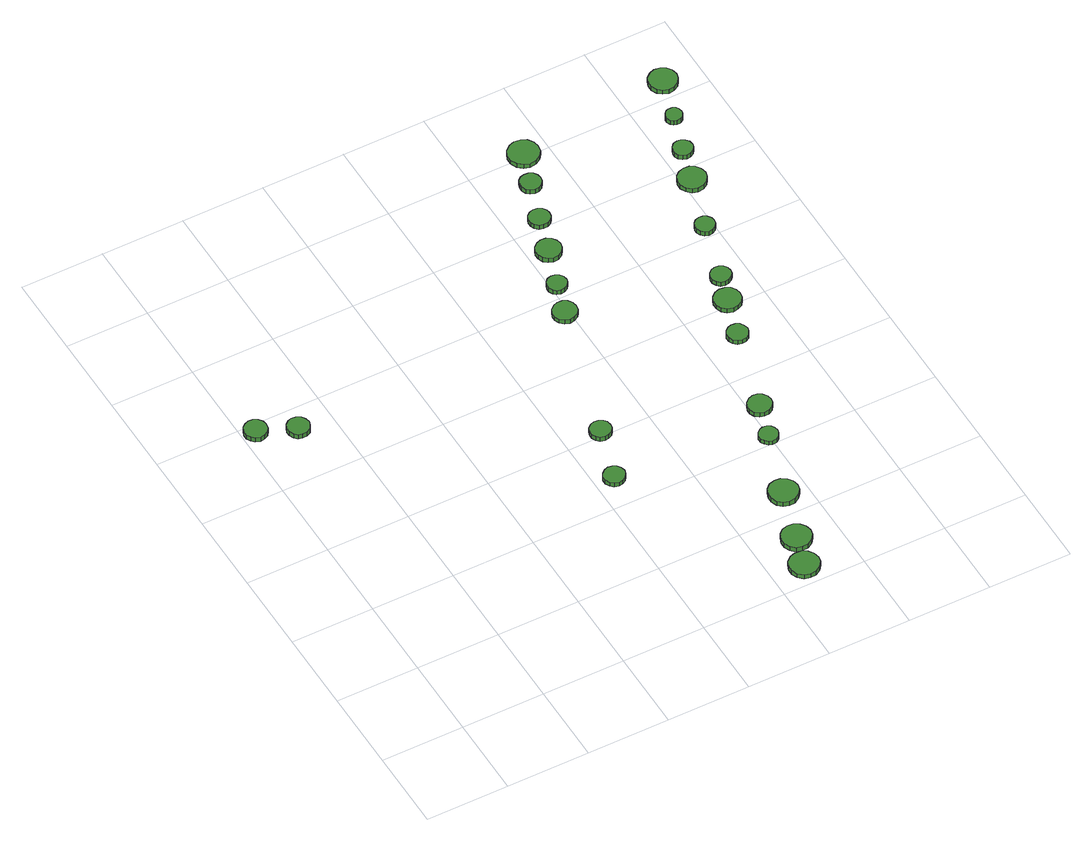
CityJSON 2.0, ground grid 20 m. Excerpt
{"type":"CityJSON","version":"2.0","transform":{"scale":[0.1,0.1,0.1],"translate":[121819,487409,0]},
"CityObjects":{
"tree1":{"type":"SolitaryVegetationObject","attributes":{"function":"something"},"geometry":[{"type":"MultiSurface","lod":"1","boundaries":[[[0,1,2,3,4,5,6,7,8,9,10,11,12,13,14]],[[15,16,17,18,19,20,21,22,23,24,25,26,27,28,29]],[[0,29,28,1]],[[1,28,27,2]],[[2,27,26,3]],[[3,26,25,4]],[[4,25,24,5]],[[5,24,23,6]],[[6,23,22,7]],[[7,22,21,8]],[[8,21,20,9]],[[9,20,19,10]],[[10,19,18,11]],[[11,18,17,12]],[[12,17,16,13]],[[13,16,15,14]],[[14,15,29,0]]]}]},
"tree2":{"type":"SolitaryVegetationObject","attributes":{"function":"something"},"geometry":[{"type":"MultiSurface","lod":"1","boundaries":[[[30,31,32,33,34,35,36,37,38,39,40,41,42,43,44]],[[45,46,47,48,49,50,51,52,53,54,55,56,57,58,59]],[[30,59,58,31]],[[31,58,57,32]],[[32,57,56,33]],[[33,56,55,34]],[[34,55,54,35]],[[35,54,53,36]],[[36,53,52,37]],[[37,52,51,38]],[[38,51,50,39]],[[39,50,49,40]],[[40,49,48,41]],[[41,48,47,42]],[[42,47,46,43]],[[43,46,45,44]],[[44,45,59,30]]]}]},
"tree3":{"type":"SolitaryVegetationObject","attributes":{"function":"something"},"geometry":[{"type":"MultiSurface","lod":"1","boundaries":[[[60,61,62,63,64,65,66,67,68,69,70,71,72,73,74]],[[75,76,77,78,79,80,81,82,83,84,85,86,87,88,89]],[[60,89,88,61]],[[61,88,87,62]],[[62,87,86,63]],[[63,86,85,64]],[[64,85,84,65]],[[65,84,83,66]],[[66,83,82,67]],[[67,82,81,68]],[[68,81,80,69]],[[69,80,79,70]],[[70,79,78,71]],[[71,78,77,72]],[[72,77,76,73]],[[73,76,75,74]],[[74,75,89,60]]]}]},
"tree4":{"type":"SolitaryVegetationObject","attributes":{"function":"something"},"geometry":[{"type":"MultiSurface","lod":"1","boundaries":[[[90,91,92,93,94,95,96,97,98,99,100,101,102,103,104]],[[105,106,107,108,109,110,111,112,113,114,115,116,117,118,119]],[[90,119,118,91]],[[91,118,117,92]],[[92,117,116,93]],[[93,116,115,94]],[[94,115,114,95]],[[95,114,113,96]],[[96,113,112,97]],[[97,112,111,98]],[[98,111,110,99]],[[99,110,109,100]],[[100,109,108,101]],[[101,108,107,102]],[[102,107,106,103]],[[103,106,105,104]],[[104,105,119,90]]]}]},
"tree5":{"type":"SolitaryVegetationObject","attributes":{"function":"something"},"geometry":[{"type":"MultiSurface","lod":"1","boundaries":[[[120,121,122,123,124,125,126,127,128,129,130,131,132,133,134]],[[135,136,137,138,139,140,141,142,143,144,145,146,147,148,149]],[[120,149,148,121]],[[121,148,147,122]],[[122,147,146,123]],[[123,146,145,124]],[[124,145,144,125]],[[125,144,143,126]],[[126,143,142,127]],[[127,142,141,128]],[[128,141,140,129]],[[129,140,139,130]],[[130,139,138,131]],[[131,138,137,132]],[[132,137,136,133]],[[133,136,135,134]],[[134,135,149,120]]]}]},
"tree6":{"type":"SolitaryVegetationObject","attributes":{"function":"something"},"geometry":[{"type":"MultiSurface","lod":"1","boundaries":[[[150,151,152,153,154,155,156,157,158,159,160,161,162,163,164]],[[165,166,167,168,169,170,171,172,173,174,175,176,177,178,179]],[[150,179,178,151]],[[151,178,177,152]],[[152,177,176,153]],[[153,176,175,154]],[[154,175,174,155]],[[155,174,173,156]],[[156,173,172,157]],[[157,172,171,158]],[[158,171,170,159]],[[159,170,169,160]],[[160,169,168,161]],[[161,168,167,162]],[[162,167,166,163]],[[163,166,165,164]],[[164,165,179,150]]]}]},
"tree7":{"type":"SolitaryVegetationObject","attributes":{"function":"something"},"geometry":[{"type":"MultiSurface","lod":"1","boundaries":[[[180,181,182,183,184,185,186,187,188,189,190,191,192,193,194]],[[195,196,197,198,199,200,201,202,203,204,205,206,207,208,209]],[[180,209,208,181]],[[181,208,207,182]],[[182,207,206,183]],[[183,206,205,184]],[[184,205,204,185]],[[185,204,203,186]],[[186,203,202,187]],[[187,202,201,188]],[[188,201,200,189]],[[189,200,199,190]],[[190,199,198,191]],[[191,198,197,192]],[[192,197,196,193]],[[193,196,195,194]],[[194,195,209,180]]]}]},
"tree8":{"type":"SolitaryVegetationObject","attributes":{"function":"something"},"geometry":[{"type":"MultiSurface","lod":"1","boundaries":[[[210,211,212,213,214,215,216,217,218,219,220,221,222,223,224]],[[225,226,227,228,229,230,231,232,233,234,235,236,237,238,239]],[[210,239,238,211]],[[211,238,237,212]],[[212,237,236,213]],[[213,236,235,214]],[[214,235,234,215]],[[215,234,233,216]],[[216,233,232,217]],[[217,232,231,218]],[[218,231,230,219]],[[219,230,229,220]],[[220,229,228,221]],[[221,228,227,222]],[[222,227,226,223]],[[223,226,225,224]],[[224,225,239,210]]]}]},
"tree9":{"type":"SolitaryVegetationObject","attributes":{"function":"something"},"geometry":[{"type":"MultiSurface","lod":"1","boundaries":[[[240,241,242,243,244,245,246,247,248,249,250,251,252,253,254]],[[255,256,257,258,259,260,261,262,263,264,265,266,267,268,269]],[[240,269,268,241]],[[241,268,267,242]],[[242,267,266,243]],[[243,266,265,244]],[[244,265,264,245]],[[245,264,263,246]],[[246,263,262,247]],[[247,262,261,248]],[[248,261,260,249]],[[249,260,259,250]],[[250,259,258,251]],[[251,258,257,252]],[[252,257,256,253]],[[253,256,255,254]],[[254,255,269,240]]]}]},
"tree10":{"type":"SolitaryVegetationObject","attributes":{"function":"something"},"geometry":[{"type":"MultiSurface","lod":"1","boundaries":[[[270,271,272,273,274,275,276,277,278,279,280,281,282,283,284]],[[285,286,287,288,289,290,291,292,293,294,295,296,297,298,299]],[[270,299,298,271]],[[271,298,297,272]],[[272,297,296,273]],[[273,296,295,274]],[[274,295,294,275]],[[275,294,293,276]],[[276,293,292,277]],[[277,292,291,278]],[[278,291,290,279]],[[279,290,289,280]],[[280,289,288,281]],[[281,288,287,282]],[[282,287,286,283]],[[283,286,285,284]],[[284,285,299,270]]]}]},
"tree11":{"type":"SolitaryVegetationObject","attributes":{"function":"something"},"geometry":[{"type":"MultiSurface","lod":"1","boundaries":[[[300,301,302,303,304,305,306,307,308,309,310,311,312,313,314]],[[315,316,317,318,319,320,321,322,323,324,325,326,327,328,329]],[[300,329,328,301]],[[301,328,327,302]],[[302,327,326,303]],[[303,326,325,304]],[[304,325,324,305]],[[305,324,323,306]],[[306,323,322,307]],[[307,322,321,308]],[[308,321,320,309]],[[309,320,319,310]],[[310,319,318,311]],[[311,318,317,312]],[[312,317,316,313]],[[313,316,315,314]],[[314,315,329,300]]]}]},
"tree12":{"type":"SolitaryVegetationObject","attributes":{"function":"something"},"geometry":[{"type":"MultiSurface","lod":"1","boundaries":[[[330,331,332,333,334,335,336,337,338,339,340,341,342,343,344]],[[345,346,347,348,349,350,351,352,353,354,355,356,357,358,359]],[[330,359,358,331]],[[331,358,357,332]],[[332,357,356,333]],[[333,356,355,334]],[[334,355,354,335]],[[335,354,353,336]],[[336,353,352,337]],[[337,352,351,338]],[[338,351,350,339]],[[339,350,349,340]],[[340,349,348,341]],[[341,348,347,342]],[[342,347,346,343]],[[343,346,345,344]],[[344,345,359,330]]]}]},
"tree13":{"type":"SolitaryVegetationObject","attributes":{"function":"something"},"geometry":[{"type":"MultiSurface","lod":"1","boundaries":[[[360,361,362,363,364,365,366,367,368,369,370,371,372,373,374]],[[375,376,377,378,379,380,381,382,383,384,385,386,387,388,389]],[[360,389,388,361]],[[361,388,387,362]],[[362,387,386,363]],[[363,386,385,364]],[[364,385,384,365]],[[365,384,383,366]],[[366,383,382,367]],[[367,382,381,368]],[[368,381,380,369]],[[369,380,379,370]],[[370,379,378,371]],[[371,378,377,372]],[[372,377,376,373]],[[373,376,375,374]],[[374,375,389,360]]]}]},
"tree14":{"type":"SolitaryVegetationObject","attributes":{"function":"something"},"geometry":[{"type":"MultiSurface","lod":"1","boundaries":[[[390,391,392,393,394,395,396,397,398,399,400,401,402,403,404]],[[405,406,407,408,409,410,411,412,413,414,415,416,417,418,419]],[[390,419,418,391]],[[391,418,417,392]],[[392,417,416,393]],[[393,416,415,394]],[[394,415,414,395]],[[395,414,413,396]],[[396,413,412,397]],[[397,412,411,398]],[[398,411,410,399]],[[399,410,409,400]],[[400,409,408,401]],[[401,408,407,402]],[[402,407,406,403]],[[403,406,405,404]],[[404,405,419,390]]]}]},
"tree15":{"type":"SolitaryVegetationObject","attributes":{"function":"something"},"geometry":[{"type":"MultiSurface","lod":"1","boundaries":[[[420,421,422,423,424,425,426,427,428,429,430,431,432,433,434]],[[435,436,437,438,439,440,441,442,443,444,445,446,447,448,449]],[[420,449,448,421]],[[421,448,447,422]],[[422,447,446,423]],[[423,446,445,424]],[[424,445,444,425]],[[425,444,443,426]],[[426,443,442,427]],[[427,442,441,428]],[[428,441,440,429]],[[429,440,439,430]],[[430,439,438,431]],[[431,438,437,432]],[[432,437,436,433]],[[433,436,435,434]],[[434,435,449,420]]]}]},
"tree16":{"type":"SolitaryVegetationObject","attributes":{"function":"something"},"geometry":[{"type":"MultiSurface","lod":"1","boundaries":[[[450,451,452,453,454,455,456,457,458,459,460,461,462,463,464]],[[465,466,467,468,469,470,471,472,473,474,475,476,477,478,479]],[[450,479,478,451]],[[451,478,477,452]],[[452,477,476,453]],[[453,476,475,454]],[[454,475,474,455]],[[455,474,473,456]],[[456,473,472,457]],[[457,472,471,458]],[[458,471,470,459]],[[459,470,469,460]],[[460,469,468,461]],[[461,468,467,462]],[[462,467,466,463]],[[463,466,465,464]],[[464,465,479,450]]]}]},
"tree17":{"type":"SolitaryVegetationObject","attributes":{"function":"something"},"geometry":[{"type":"MultiSurface","lod":"1","boundaries":[[[480,481,482,483,484,485,486,487,488,489,490,491,492,493,494]],[[495,496,497,498,499,500,501,502,503,504,505,506,507,508,509]],[[480,509,508,481]],[[481,508,507,482]],[[482,507,506,483]],[[483,506,505,484]],[[484,505,504,485]],[[485,504,503,486]],[[486,503,502,487]],[[487,502,501,488]],[[488,501,500,489]],[[489,500,499,490]],[[490,499,498,491]],[[491,498,497,492]],[[492,497,496,493]],[[493,496,495,494]],[[494,495,509,480]]]}]},
"tree18":{"type":"SolitaryVegetationObject","attributes":{"function":"something"},"geometry":[{"type":"MultiSurface","lod":"1","boundaries":[[[510,511,512,513,514,515,516,517,518,519,520,521,522,523,524]],[[525,526,527,528,529,530,531,532,533,534,535,536,537,538,539]],[[510,539,538,511]],[[511,538,537,512]],[[512,537,536,513]],[[513,536,535,514]],[[514,535,534,515]],[[515,534,533,516]],[[516,533,532,517]],[[517,532,531,518]],[[518,531,530,519]],[[519,530,529,520]],[[520,529,528,521]],[[521,528,527,522]],[[522,527,526,523]],[[523,526,525,524]],[[524,525,539,510]]]}]},
"tree19":{"type":"SolitaryVegetationObject","attributes":{"function":"something"},"geometry":[{"type":"MultiSurface","lod":"1","boundaries":[[[540,541,542,543,544,545,546,547,548,549,550,551,552,553,554]],[[555,556,557,558,559,560,561,562,563,564,565,566,567,568,569]],[[540,569,568,541]],[[541,568,567,542]],[[542,567,566,543]],[[543,566,565,544]],[[544,565,564,545]],[[545,564,563,546]],[[546,563,562,547]],[[547,562,561,548]],[[548,561,560,549]],[[549,560,559,550]],[[550,559,558,551]],[[551,558,557,552]],[[552,557,556,553]],[[553,556,555,554]],[[554,555,569,540]]]}]},
"tree20":{"type":"SolitaryVegetationObject","attributes":{"function":"something"},"geometry":[{"type":"MultiSurface","lod":"1","boundaries":[[[570,571,572,573,574,575,576,577,578,579,580,581,582,583,584]],[[585,586,587,588,589,590,591,592,593,594,595,596,597,598,599]],[[570,599,598,571]],[[571,598,597,572]],[[572,597,596,573]],[[573,596,595,574]],[[574,595,594,575]],[[575,594,593,576]],[[576,593,592,577]],[[577,592,591,578]],[[578,591,590,579]],[[579,590,589,580]],[[580,589,588,581]],[[581,588,587,582]],[[582,587,586,583]],[[583,586,585,584]],[[584,585,599,570]]]}]},
"tree21":{"type":"SolitaryVegetationObject","attributes":{"function":"something"},"geometry":[{"type":"MultiSurface","lod":"1","boundaries":[[[600,601,602,603,604,605,606,607,608,609,610,611,612,613,614]],[[615,616,617,618,619,620,621,622,623,624,625,626,627,628,629]],[[600,629,628,601]],[[601,628,627,602]],[[602,627,626,603]],[[603,626,625,604]],[[604,625,624,605]],[[605,624,623,606]],[[606,623,622,607]],[[607,622,621,608]],[[608,621,620,609]],[[609,620,619,610]],[[610,619,618,611]],[[611,618,617,612]],[[612,617,616,613]],[[613,616,615,614]],[[614,615,629,600]]]}]},
"tree22":{"type":"SolitaryVegetationObject","attributes":{"function":"something"},"geometry":[{"type":"MultiSurface","lod":"1","boundaries":[[[630,631,632,633,634,635,636,637,638,639,640,641,642,643,644]],[[645,646,647,648,649,650,651,652,653,654,655,656,657,658,659]],[[630,659,658,631]],[[631,658,657,632]],[[632,657,656,633]],[[633,656,655,634]],[[634,655,654,635]],[[635,654,653,636]],[[636,653,652,637]],[[637,652,651,638]],[[638,651,650,639]],[[639,650,649,640]],[[640,649,648,641]],[[641,648,647,642]],[[642,647,646,643]],[[643,646,645,644]],[[644,645,659,630]]]}]},
"tree23":{"type":"SolitaryVegetationObject","attributes":{"function":"something"},"geometry":[{"type":"MultiSurface","lod":"1","boundaries":[[[660,661,662,663,664,665,666,667,668,669,670,671,672,673,674]],[[675,676,677,678,679,680,681,682,683,684,685,686,687,688,689]],[[660,689,688,661]],[[661,688,687,662]],[[662,687,686,663]],[[663,686,685,664]],[[664,685,684,665]],[[665,684,683,666]],[[666,683,682,667]],[[667,682,681,668]],[[668,681,680,669]],[[669,680,679,670]],[[670,679,678,671]],[[671,678,677,672]],[[672,677,676,673]],[[673,676,675,674]],[[674,675,689,660]]]}]}
},
"vertices":[
[60,978,13],[58,989,13],[51,998,13],[41,1004,13],[30,1005,13],[19,1001,13],[11,994,13],[6,983,13],[6,972,13],[11,961,13],[19,954,13],[30,950,13],[41,951,13],[51,957,13],[58,966,13],[58,966,0],[51,957,0],[41,951,0],[30,950,0],[19,954,0],[11,961,0],[6,972,0],[6,983,0],[11,994,0],[19,1001,0],[30,1005,0],[41,1004,0],[51,998,0],[58,989,0],[60,978,0],
[144,938,15],[141,949,15],[135,958,15],[125,963,15],[114,965,15],[104,961,15],[96,954,15],[91,944,15],[91,933,15],[96,922,15],[104,915,15],[114,912,15],[125,913,15],[135,918,15],[141,927,15],[141,927,2],[135,918,2],[125,913,2],[114,912,2],[104,915,2],[96,922,2],[91,933,2],[91,944,2],[96,954,2],[104,961,2],[114,965,2],[125,963,2],[135,958,2],[141,949,2],[144,938,2],
[671,477,15],[668,488,15],[662,496,15],[653,501,15],[643,503,15],[632,499,15],[625,492,15],[620,483,15],[620,472,15],[625,462,15],[632,455,15],[643,452,15],[653,453,15],[662,458,15],[668,467,15],[668,467,3],[662,458,3],[653,453,3],[643,452,3],[632,455,3],[625,462,3],[620,472,3],[620,483,3],[625,492,3],[632,499,3],[643,503,3],[653,501,3],[662,496,3],[668,488,3],[671,477,3],
[709,607,18],[707,618,18],[701,626,18],[691,631,18],[681,632,18],[671,629,18],[663,622,18],[659,612,18],[659,602,18],[663,592,18],[671,585,18],[681,582,18],[691,583,18],[701,588,18],[707,597,18],[707,597,5],[701,588,5],[691,583,5],[681,582,5],[671,585,5],[663,592,5],[659,602,5],[659,612,5],[663,622,5],[671,629,5],[681,632,5],[691,631,5],[701,626,5],[707,618,5],[709,607,5],
[911,44,20],[908,58,20],[899,70,20],[886,78,20],[871,79,20],[857,75,20],[846,65,20],[840,51,20],[840,37,20],[846,23,20],[857,13,20],[871,9,20],[886,10,20],[899,18,20],[908,30,20],[908,30,8],[899,18,8],[886,10,8],[871,9,8],[857,13,8],[846,23,8],[840,37,8],[840,51,8],[846,65,8],[857,75,8],[871,79,8],[886,78,8],[899,70,8],[908,58,8],[911,44,8],
[936,124,18],[933,138,18],[924,150,18],[911,158,18],[897,159,18],[882,155,18],[872,145,18],[866,131,18],[866,117,18],[872,103,18],[882,93,18],[897,89,18],[911,90,18],[924,98,18],[933,109,18],[933,109,5],[924,98,5],[911,90,5],[897,89,5],[882,93,5],[872,103,5],[866,117,5],[866,131,5],[872,145,5],[882,155,5],[897,159,5],[911,158,5],[924,150,5],[933,138,5],[936,124,5],
[977,255,17],[974,269,17],[965,281,17],[952,289,17],[938,290,17],[924,286,17],[913,276,17],[907,262,17],[907,248,17],[913,234,17],[924,224,17],[938,220,17],[952,221,17],[965,229,17],[974,240,17],[974,240,4],[965,229,4],[952,221,4],[938,220,4],[924,224,4],[913,234,4],[907,248,4],[907,262,4],[913,276,4],[924,286,4],[938,290,4],[952,289,4],[965,281,4],[974,269,4],[977,255,4],
[816,950,17],[814,962,17],[807,972,17],[796,978,17],[784,979,17],[773,975,17],[764,967,17],[759,956,17],[759,944,17],[764,933,17],[773,925,17],[784,921,17],[796,923,17],[807,929,17],[814,938,17],[814,938,5],[807,929,5],[796,923,5],[784,921,5],[773,925,5],[764,933,5],[759,944,5],[759,956,5],[764,967,5],[773,975,5],[784,979,5],[796,978,5],[807,972,5],[814,962,5],[816,950,5],
[1018,417,17],[1016,426,17],[1011,434,17],[1003,439,17],[993,440,17],[984,437,17],[977,431,17],[973,422,17],[973,412,17],[977,404,17],[984,397,17],[993,394,17],[1003,395,17],[1011,400,17],[1016,408,17],[1016,408,5],[1011,400,5],[1003,395,5],[993,394,5],[984,397,5],[977,404,5],[973,412,5],[973,422,5],[977,431,5],[984,437,5],[993,440,5],[1003,439,5],[1011,434,5],[1016,426,5],[1018,417,5],
[837,1031,15],[835,1041,15],[829,1049,15],[820,1054,15],[811,1055,15],[801,1052,15],[794,1045,15],[790,1036,15],[790,1026,15],[794,1017,15],[801,1011,15],[811,1008,15],[820,1009,15],[829,1014,15],[835,1022,15],[835,1022,3],[829,1014,3],[820,1009,3],[811,1008,3],[801,1011,3],[794,1017,3],[790,1026,3],[790,1036,3],[794,1045,3],[801,1052,3],[811,1055,3],[820,1054,3],[829,1049,3],[835,1041,3],[837,1031,3],
[1049,500,21],[1046,512,21],[1039,522,21],[1029,528,21],[1017,529,21],[1006,525,21],[997,517,21],[992,506,21],[992,494,21],[997,483,21],[1006,476,21],[1017,472,21],[1029,473,21],[1039,479,21],[1046,489,21],[1046,489,9],[1039,479,9],[1029,473,9],[1017,472,9],[1006,476,9],[997,483,9],[992,494,9],[992,506,9],[997,517,9],[1006,525,9],[1017,529,9],[1029,528,9],[1039,522,9],[1046,512,9],[1049,500,9],
[877,1128,16],[874,1140,16],[867,1150,16],[856,1157,16],[843,1158,16],[831,1154,16],[822,1146,16],[817,1134,16],[817,1122,16],[822,1110,16],[831,1102,16],[843,1098,16],[856,1099,16],[867,1106,16],[874,1116,16],[874,1116,3],[867,1106,3],[856,1099,3],[843,1098,3],[831,1102,3],[822,1110,3],[817,1122,3],[817,1134,3],[822,1146,3],[831,1154,3],[843,1158,3],[856,1157,3],[867,1150,3],[874,1140,3],[877,1128,3],
[900,1219,16],[898,1229,16],[892,1238,16],[883,1243,16],[872,1244,16],[862,1241,16],[854,1234,16],[850,1224,16],[850,1214,16],[854,1204,16],[862,1197,16],[872,1194,16],[883,1195,16],[892,1200,16],[898,1209,16],[898,1209,3],[892,1200,3],[883,1195,3],[872,1194,3],[862,1197,3],[854,1204,3],[850,1214,3],[850,1224,3],[854,1234,3],[862,1241,3],[872,1244,3],[883,1243,3],[892,1238,3],[898,1229,3],[900,1219,3],
[1107,708,21],[1104,718,21],[1098,727,21],[1089,732,21],[1079,733,21],[1069,730,21],[1061,723,21],[1056,713,21],[1056,703,21],[1061,693,21],[1069,686,21],[1079,683,21],[1089,684,21],[1098,689,21],[1104,698,21],[1104,698,9],[1098,689,9],[1089,684,9],[1079,683,9],[1069,686,9],[1061,693,9],[1056,703,9],[1056,713,9],[1061,723,9],[1069,730,9],[1079,733,9],[1089,732,9],[1098,727,9],[1104,718,9],[1107,708,9],
[934,1319,16],[932,1329,16],[926,1338,16],[917,1343,16],[906,1344,16],[896,1341,16],[888,1334,16],[884,1324,16],[884,1314,16],[888,1304,16],[896,1297,16],[906,1294,16],[917,1295,16],[926,1300,16],[932,1309,16],[932,1309,3],[926,1300,3],[917,1295,3],[906,1294,3],[896,1297,3],[888,1304,3],[884,1314,3],[884,1324,3],[888,1334,3],[896,1341,3],[906,1344,3],[917,1343,3],[926,1338,3],[932,1329,3],[934,1319,3],
[1145,809,17],[1142,822,17],[1135,833,17],[1123,839,17],[1110,841,17],[1097,837,17],[1087,828,17],[1082,816,17],[1082,802,17],[1087,790,17],[1097,781,17],[1110,777,17],[1123,779,17],[1135,785,17],[1142,796,17],[1142,796,5],[1135,785,5],[1123,779,5],[1110,777,5],[1097,781,5],[1087,790,5],[1082,802,5],[1082,816,5],[1087,828,5],[1097,837,5],[1110,841,5],[1123,839,5],[1135,833,5],[1142,822,5],[1145,809,5],
[975,1402,16],[972,1417,16],[963,1430,16],[950,1437,16],[934,1439,16],[920,1434,16],[908,1424,16],[902,1410,16],[902,1394,16],[908,1380,16],[920,1370,16],[934,1365,16],[950,1367,16],[963,1375,16],[972,1387,16],[972,1387,4],[963,1375,4],[950,1367,4],[934,1365,4],[920,1370,4],[908,1380,4],[902,1394,4],[902,1410,4],[908,1424,4],[920,1434,4],[934,1439,4],[950,1437,4],[963,1430,4],[972,1417,4],[975,1402,4],
[1160,879,16],[1158,889,16],[1152,897,16],[1143,902,16],[1133,903,16],[1123,900,16],[1116,893,16],[1112,884,16],[1112,874,16],[1116,865,16],[1123,858,16],[1133,855,16],[1143,856,16],[1152,861,16],[1158,869,16],[1158,869,3],[1152,861,3],[1143,856,3],[1133,855,3],[1123,858,3],[1116,865,3],[1112,874,3],[1112,884,3],[1116,893,3],[1123,900,3],[1133,903,3],[1143,902,3],[1152,897,3],[1158,889,3],[1160,879,3],
[1202,1026,15],[1200,1035,15],[1194,1043,15],[1185,1048,15],[1176,1049,15],[1166,1046,15],[1159,1039,15],[1155,1030,15],[1155,1021,15],[1159,1012,15],[1166,1005,15],[1176,1002,15],[1185,1003,15],[1194,1008,15],[1200,1016,15],[1200,1016,2],[1194,1008,2],[1185,1003,2],[1176,1002,2],[1166,1005,2],[1159,1012,2],[1155,1021,2],[1155,1030,2],[1159,1039,2],[1166,1046,2],[1176,1049,2],[1185,1048,2],[1194,1043,2],[1200,1035,2],[1202,1026,2],
[1254,1158,16],[1251,1171,16],[1243,1183,16],[1231,1190,16],[1217,1191,16],[1204,1187,16],[1193,1178,16],[1187,1165,16],[1187,1151,16],[1193,1138,16],[1204,1128,16],[1217,1124,16],[1231,1126,16],[1243,1133,16],[1251,1144,16],[1251,1144,4],[1243,1133,4],[1231,1126,4],[1217,1124,4],[1204,1128,4],[1193,1138,4],[1187,1151,4],[1187,1165,4],[1193,1178,4],[1204,1187,4],[1217,1191,4],[1231,1190,4],[1243,1183,4],[1251,1171,4],[1254,1158,4],
[1270,1244,16],[1268,1254,16],[1262,1262,16],[1253,1267,16],[1244,1268,16],[1234,1265,16],[1227,1258,16],[1223,1249,16],[1223,1239,16],[1227,1230,16],[1234,1224,16],[1244,1221,16],[1253,1222,16],[1262,1227,16],[1268,1235,16],[1268,1235,3],[1262,1227,3],[1253,1222,3],[1244,1221,3],[1234,1224,3],[1227,1230,3],[1223,1239,3],[1223,1249,3],[1227,1258,3],[1234,1265,3],[1244,1268,3],[1253,1267,3],[1262,1262,3],[1268,1254,3],[1270,1244,3],
[1297,1341,15],[1296,1349,15],[1291,1356,15],[1284,1360,15],[1275,1360,15],[1268,1358,15],[1262,1352,15],[1258,1345,15],[1258,1337,15],[1262,1329,15],[1268,1324,15],[1275,1321,15],[1284,1322,15],[1291,1326,15],[1296,1333,15],[1296,1333,2],[1291,1326,2],[1284,1322,2],[1275,1321,2],[1268,1324,2],[1262,1329,2],[1258,1337,2],[1258,1345,2],[1262,1352,2],[1268,1358,2],[1275,1360,2],[1284,1360,2],[1291,1356,2],[1296,1349,2],[1297,1341,2],
[1341,1442,16],[1338,1456,16],[1330,1467,16],[1318,1474,16],[1304,1476,16],[1291,1471,16],[1280,1462,16],[1274,1449,16],[1274,1435,16],[1280,1422,16],[1291,1413,16],[1304,1408,16],[1318,1410,16],[1330,1417,16],[1338,1428,16],[1338,1428,4],[1330,1417,4],[1318,1410,4],[1304,1408,4],[1291,1413,4],[1280,1422,4],[1274,1435,4],[1274,1449,4],[1280,1462,4],[1291,1471,4],[1304,1476,4],[1318,1474,4],[1330,1467,4],[1338,1456,4],[1341,1442,4]
]}
